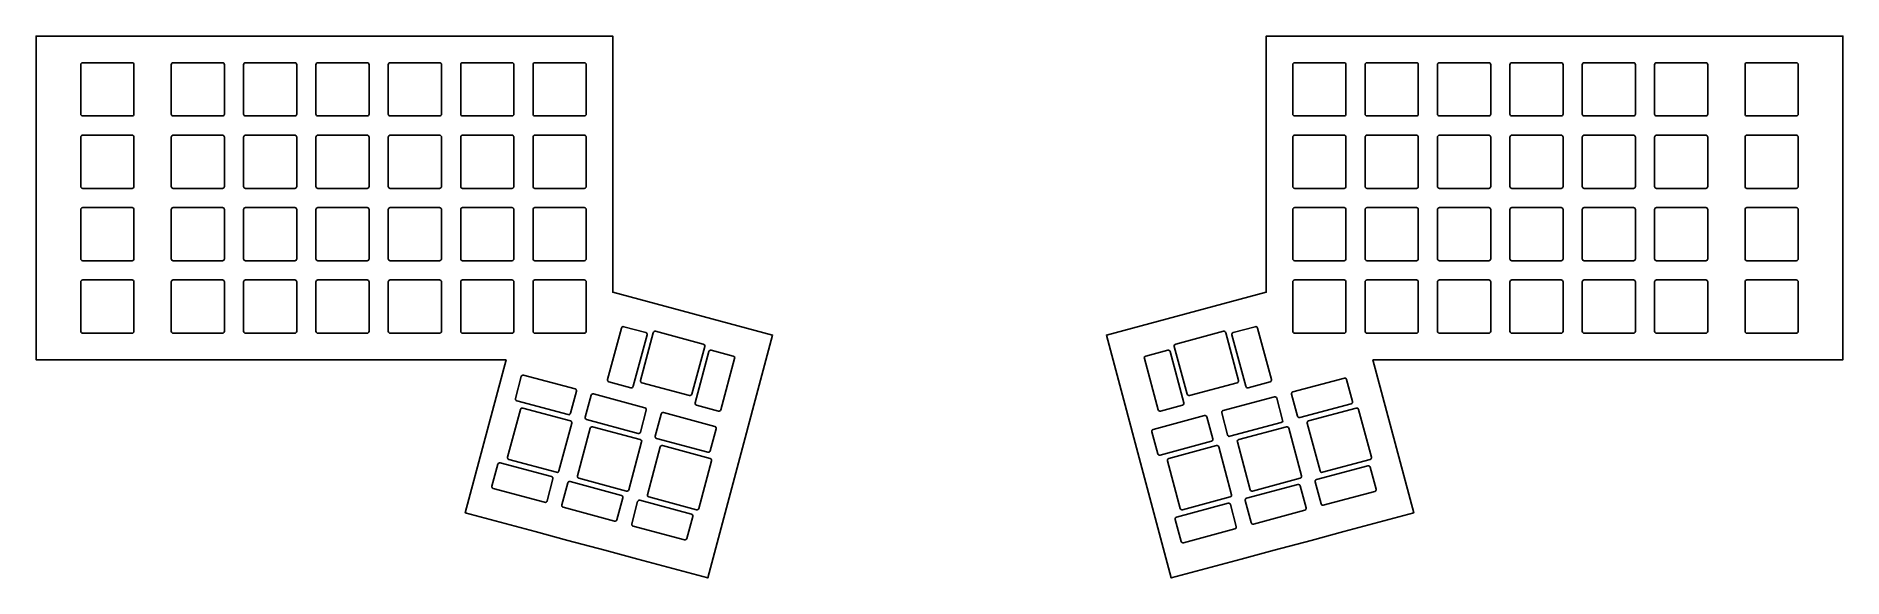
# Model space of a CAD drawing. Header units: millimetres. Extents: x -19 to 457, y -129 to 14.
import ezdxf

# ---------------------------------------------------------------- set-up
doc = ezdxf.new("R2010")
doc.units = ezdxf.units.MM

msp = doc.modelspace()

# ---------------------------------------------------------------- linework, layer by layer
at = {"linetype": 'CONTINUOUS'}
for points in [[(-7, -6.5, 0.414214), (-6.5, -7), (6.5, -7, 0.414214), (7, -6.5), (7, 6.5, 0.414214), (6.5, 7), (-6.5, 7, 0.414214), (-7, 6.5)], [(16.81, -6.5, 0.414214), (17.31, -7), (30.31, -7, 0.414214), (30.81, -6.5), (30.81, 6.5, 0.414214), (30.31, 7), (17.31, 7, 0.414214), (16.81, 6.5)], [(35.86, -6.5, 0.414214), (36.36, -7), (49.36, -7, 0.414214), (49.86, -6.5), (49.86, 6.5, 0.414214), (49.36, 7), (36.36, 7, 0.414214), (35.86, 6.5)], [(54.91, -6.5, 0.414214), (55.41, -7), (68.41, -7, 0.414214), (68.91, -6.5), (68.91, 6.5, 0.414214), (68.41, 7), (55.41, 7, 0.414214), (54.91, 6.5)], [(73.96, -6.5, 0.414214), (74.46, -7), (87.46, -7, 0.414214), (87.96, -6.5), (87.96, 6.5, 0.414214), (87.46, 7), (74.46, 7, 0.414214), (73.96, 6.5)], [(93.01, -6.5, 0.414214), (93.51, -7), (106.51, -7, 0.414214), (107.01, -6.5), (107.01, 6.5, 0.414214), (106.51, 7), (93.51, 7, 0.414214), (93.01, 6.5)], [(112.06, -6.5, 0.414214), (112.56, -7), (125.56, -7, 0.414214), (126.06, -6.5), (126.06, 6.5, 0.414214), (125.56, 7), (112.56, 7, 0.414214), (112.06, 6.5)], [(312.09, -6.5, 0.414214), (312.59, -7), (325.59, -7, 0.414214), (326.09, -6.5), (326.09, 6.5, 0.414214), (325.59, 7), (312.59, 7, 0.414214), (312.09, 6.5)], [(331.14, -6.5, 0.414214), (331.64, -7), (344.64, -7, 0.414214), (345.14, -6.5), (345.14, 6.5, 0.414214), (344.64, 7), (331.64, 7, 0.414214), (331.14, 6.5)], [(350.19, -6.5, 0.414214), (350.69, -7), (363.69, -7, 0.414214), (364.19, -6.5), (364.19, 6.5, 0.414214), (363.69, 7), (350.69, 7, 0.414214), (350.19, 6.5)], [(369.24, -6.5, 0.414214), (369.74, -7), (382.74, -7, 0.414214), (383.24, -6.5), (383.24, 6.5, 0.414214), (382.74, 7), (369.74, 7, 0.414214), (369.24, 6.5)], [(388.29, -6.5, 0.414214), (388.79, -7), (401.79, -7, 0.414214), (402.29, -6.5), (402.29, 6.5, 0.414214), (401.79, 7), (388.79, 7, 0.414214), (388.29, 6.5)], [(407.34, -6.5, 0.414214), (407.84, -7), (420.84, -7, 0.414214), (421.34, -6.5), (421.34, 6.5, 0.414214), (420.84, 7), (407.84, 7, 0.414214), (407.34, 6.5)], [(431.15, -6.5, 0.414214), (431.65, -7), (444.65, -7, 0.414214), (445.15, -6.5), (445.15, 6.5, 0.414214), (444.65, 7), (431.65, 7, 0.414214), (431.15, 6.5)], [(-7, -25.55, 0.414214), (-6.5, -26.05), (6.5, -26.05, 0.414214), (7, -25.55), (7, -12.55, 0.414214), (6.5, -12.05), (-6.5, -12.05, 0.414214), (-7, -12.55)], [(16.81, -25.55, 0.414214), (17.31, -26.05), (30.31, -26.05, 0.414214), (30.81, -25.55), (30.81, -12.55, 0.414214), (30.31, -12.05), (17.31, -12.05, 0.414214), (16.81, -12.55)], [(35.86, -25.55, 0.414214), (36.36, -26.05), (49.36, -26.05, 0.414214), (49.86, -25.55), (49.86, -12.55, 0.414214), (49.36, -12.05), (36.36, -12.05, 0.414214), (35.86, -12.55)], [(54.91, -25.55, 0.414214), (55.41, -26.05), (68.41, -26.05, 0.414214), (68.91, -25.55), (68.91, -12.55, 0.414214), (68.41, -12.05), (55.41, -12.05, 0.414214), (54.91, -12.55)], [(73.96, -25.55, 0.414214), (74.46, -26.05), (87.46, -26.05, 0.414214), (87.96, -25.55), (87.96, -12.55, 0.414214), (87.46, -12.05), (74.46, -12.05, 0.414214), (73.96, -12.55)], [(93.01, -25.55, 0.414214), (93.51, -26.05), (106.51, -26.05, 0.414214), (107.01, -25.55), (107.01, -12.55, 0.414214), (106.51, -12.05), (93.51, -12.05, 0.414214), (93.01, -12.55)], [(112.06, -25.55, 0.414214), (112.56, -26.05), (125.56, -26.05, 0.414214), (126.06, -25.55), (126.06, -12.55, 0.414214), (125.56, -12.05), (112.56, -12.05, 0.414214), (112.06, -12.55)], [(312.09, -25.55, 0.414214), (312.59, -26.05), (325.59, -26.05, 0.414214), (326.09, -25.55), (326.09, -12.55, 0.414214), (325.59, -12.05), (312.59, -12.05, 0.414214), (312.09, -12.55)], [(331.14, -25.55, 0.414214), (331.64, -26.05), (344.64, -26.05, 0.414214), (345.14, -25.55), (345.14, -12.55, 0.414214), (344.64, -12.05), (331.64, -12.05, 0.414214), (331.14, -12.55)], [(350.19, -25.55, 0.414214), (350.69, -26.05), (363.69, -26.05, 0.414214), (364.19, -25.55), (364.19, -12.55, 0.414214), (363.69, -12.05), (350.69, -12.05, 0.414214), (350.19, -12.55)], [(369.24, -25.55, 0.414214), (369.74, -26.05), (382.74, -26.05, 0.414214), (383.24, -25.55), (383.24, -12.55, 0.414214), (382.74, -12.05), (369.74, -12.05, 0.414214), (369.24, -12.55)], [(388.29, -25.55, 0.414214), (388.79, -26.05), (401.79, -26.05, 0.414214), (402.29, -25.55), (402.29, -12.55, 0.414214), (401.79, -12.05), (388.79, -12.05, 0.414214), (388.29, -12.55)], [(407.34, -25.55, 0.414214), (407.84, -26.05), (420.84, -26.05, 0.414214), (421.34, -25.55), (421.34, -12.55, 0.414214), (420.84, -12.05), (407.84, -12.05, 0.414214), (407.34, -12.55)], [(431.15, -25.55, 0.414214), (431.65, -26.05), (444.65, -26.05, 0.414214), (445.15, -25.55), (445.15, -12.55, 0.414214), (444.65, -12.05), (431.65, -12.05, 0.414214), (431.15, -12.55)], [(-7, -44.6, 0.414214), (-6.5, -45.1), (6.5, -45.1, 0.414214), (7, -44.6), (7, -31.6, 0.414214), (6.5, -31.1), (-6.5, -31.1, 0.414214), (-7, -31.6)], [(16.81, -44.6, 0.414214), (17.31, -45.1), (30.31, -45.1, 0.414214), (30.81, -44.6), (30.81, -31.6, 0.414214), (30.31, -31.1), (17.31, -31.1, 0.414214), (16.81, -31.6)], [(35.86, -44.6, 0.414214), (36.36, -45.1), (49.36, -45.1, 0.414214), (49.86, -44.6), (49.86, -31.6, 0.414214), (49.36, -31.1), (36.36, -31.1, 0.414214), (35.86, -31.6)], [(54.91, -44.6, 0.414214), (55.41, -45.1), (68.41, -45.1, 0.414214), (68.91, -44.6), (68.91, -31.6, 0.414214), (68.41, -31.1), (55.41, -31.1, 0.414214), (54.91, -31.6)], [(73.96, -44.6, 0.414214), (74.46, -45.1), (87.46, -45.1, 0.414214), (87.96, -44.6), (87.96, -31.6, 0.414214), (87.46, -31.1), (74.46, -31.1, 0.414214), (73.96, -31.6)], [(93.01, -44.6, 0.414214), (93.51, -45.1), (106.51, -45.1, 0.414214), (107.01, -44.6), (107.01, -31.6, 0.414214), (106.51, -31.1), (93.51, -31.1, 0.414214), (93.01, -31.6)], [(112.06, -44.6, 0.414214), (112.56, -45.1), (125.56, -45.1, 0.414214), (126.06, -44.6), (126.06, -31.6, 0.414214), (125.56, -31.1), (112.56, -31.1, 0.414214), (112.06, -31.6)], [(312.09, -44.6, 0.414214), (312.59, -45.1), (325.59, -45.1, 0.414214), (326.09, -44.6), (326.09, -31.6, 0.414214), (325.59, -31.1), (312.59, -31.1, 0.414214), (312.09, -31.6)], [(331.14, -44.6, 0.414214), (331.64, -45.1), (344.64, -45.1, 0.414214), (345.14, -44.6), (345.14, -31.6, 0.414214), (344.64, -31.1), (331.64, -31.1, 0.414214), (331.14, -31.6)], [(350.19, -44.6, 0.414214), (350.69, -45.1), (363.69, -45.1, 0.414214), (364.19, -44.6), (364.19, -31.6, 0.414214), (363.69, -31.1), (350.69, -31.1, 0.414214), (350.19, -31.6)], [(369.24, -44.6, 0.414214), (369.74, -45.1), (382.74, -45.1, 0.414214), (383.24, -44.6), (383.24, -31.6, 0.414214), (382.74, -31.1), (369.74, -31.1, 0.414214), (369.24, -31.6)], [(388.29, -44.6, 0.414214), (388.79, -45.1), (401.79, -45.1, 0.414214), (402.29, -44.6), (402.29, -31.6, 0.414214), (401.79, -31.1), (388.79, -31.1, 0.414214), (388.29, -31.6)], [(407.34, -44.6, 0.414214), (407.84, -45.1), (420.84, -45.1, 0.414214), (421.34, -44.6), (421.34, -31.6, 0.414214), (420.84, -31.1), (407.84, -31.1, 0.414214), (407.34, -31.6)], [(431.15, -44.6, 0.414214), (431.65, -45.1), (444.65, -45.1, 0.414214), (445.15, -44.6), (445.15, -31.6, 0.414214), (444.65, -31.1), (431.65, -31.1, 0.414214), (431.15, -31.6)], [(-7, -63.65, 0.414214), (-6.5, -64.15), (6.5, -64.15, 0.414214), (7, -63.65), (7, -50.65, 0.414214), (6.5, -50.15), (-6.5, -50.15, 0.414214), (-7, -50.65)], [(16.81, -63.65, 0.414214), (17.31, -64.15), (30.31, -64.15, 0.414214), (30.81, -63.65), (30.81, -50.65, 0.414214), (30.31, -50.15), (17.31, -50.15, 0.414214), (16.81, -50.65)], [(35.86, -63.65, 0.414214), (36.36, -64.15), (49.36, -64.15, 0.414214), (49.86, -63.65), (49.86, -50.65, 0.414214), (49.36, -50.15), (36.36, -50.15, 0.414214), (35.86, -50.65)], [(54.91, -63.65, 0.414214), (55.41, -64.15), (68.41, -64.15, 0.414214), (68.91, -63.65), (68.91, -50.65, 0.414214), (68.41, -50.15), (55.41, -50.15, 0.414214), (54.91, -50.65)], [(73.96, -63.65, 0.414214), (74.46, -64.15), (87.46, -64.15, 0.414214), (87.96, -63.65), (87.96, -50.65, 0.414214), (87.46, -50.15), (74.46, -50.15, 0.414214), (73.96, -50.65)], [(93.01, -63.65, 0.414214), (93.51, -64.15), (106.51, -64.15, 0.414214), (107.01, -63.65), (107.01, -50.65, 0.414214), (106.51, -50.15), (93.51, -50.15, 0.414214), (93.01, -50.65)], [(112.06, -63.65, 0.414214), (112.56, -64.15), (125.56, -64.15, 0.414214), (126.06, -63.65), (126.06, -50.65, 0.414214), (125.56, -50.15), (112.56, -50.15, 0.414214), (112.06, -50.65)], [(312.09, -63.65, 0.414214), (312.59, -64.15), (325.59, -64.15, 0.414214), (326.09, -63.65), (326.09, -50.65, 0.414214), (325.59, -50.15), (312.59, -50.15, 0.414214), (312.09, -50.65)], [(331.14, -63.65, 0.414214), (331.64, -64.15), (344.64, -64.15, 0.414214), (345.14, -63.65), (345.14, -50.65, 0.414214), (344.64, -50.15), (331.64, -50.15, 0.414214), (331.14, -50.65)], [(350.19, -63.65, 0.414214), (350.69, -64.15), (363.69, -64.15, 0.414214), (364.19, -63.65), (364.19, -50.65, 0.414214), (363.69, -50.15), (350.69, -50.15, 0.414214), (350.19, -50.65)], [(369.24, -63.65, 0.414214), (369.74, -64.15), (382.74, -64.15, 0.414214), (383.24, -63.65), (383.24, -50.65, 0.414214), (382.74, -50.15), (369.74, -50.15, 0.414214), (369.24, -50.65)], [(388.29, -63.65, 0.414214), (388.79, -64.15), (401.79, -64.15, 0.414214), (402.29, -63.65), (402.29, -50.65, 0.414214), (401.79, -50.15), (388.79, -50.15, 0.414214), (388.29, -50.65)], [(407.34, -63.65, 0.414214), (407.84, -64.15), (420.84, -64.15, 0.414214), (421.34, -63.65), (421.34, -50.65, 0.414214), (420.84, -50.15), (407.84, -50.15, 0.414214), (407.34, -50.65)], [(431.15, -63.65, 0.414214), (431.65, -64.15), (444.65, -64.15, 0.414214), (445.15, -63.65), (445.15, -50.65, 0.414214), (444.65, -50.15), (431.65, -50.15, 0.414214), (431.15, -50.65)], [(131.69, -76.31, 0.414214), (132.05, -76.93), (137.84, -78.48, 0.414214), (138.45, -78.12), (142.08, -64.6, 0.414214), (141.72, -63.99), (135.93, -62.44, 0.414214), (135.32, -62.79)], [(140.36, -76.56, 0.414214), (140.71, -77.18), (153.27, -80.54, 0.414214), (153.88, -80.19), (157.25, -67.63, 0.414214), (156.89, -67.02), (144.34, -63.65, 0.414214), (143.73, -64.01)], [(284.27, -80.19, 0.414214), (284.88, -80.54), (297.44, -77.18, 0.414214), (297.79, -76.56), (294.42, -64.01, 0.414214), (293.81, -63.65), (281.26, -67.02, 0.414214), (280.9, -67.63)], [(299.7, -78.12, 0.414214), (300.31, -78.48), (306.1, -76.93, 0.414214), (306.46, -76.31), (302.83, -62.79, 0.414214), (302.22, -62.44), (296.43, -63.99, 0.414214), (296.07, -64.6)], [(154.76, -82.49, 0.414214), (155.11, -83.1), (160.9, -84.66, 0.414214), (161.52, -84.3), (165.14, -70.78, 0.414214), (164.79, -70.17), (158.99, -68.62, 0.414214), (158.38, -68.97)], [(276.63, -84.3, 0.414214), (277.25, -84.66), (283.04, -83.1, 0.414214), (283.39, -82.49), (279.77, -68.97, 0.414214), (279.16, -68.62), (273.36, -70.17, 0.414214), (273.01, -70.78)], [(109.59, -75.19, 0.414214), (108.98, -75.55), (107.43, -81.34, 0.414214), (107.78, -81.95), (121.3, -85.58, 0.414214), (121.92, -85.22), (123.47, -79.43, 0.414214), (123.12, -78.82)], [(312.14, -79.59, 0.414214), (311.78, -80.2), (313.34, -86, 0.414214), (313.95, -86.35), (327.47, -82.73, 0.414214), (327.82, -82.12), (326.27, -76.32, 0.414214), (325.66, -75.97)], [(127.99, -80.12, 0.414214), (127.38, -80.48), (125.83, -86.27, 0.414214), (126.18, -86.88), (139.7, -90.51, 0.414214), (140.32, -90.15), (141.87, -84.36, 0.414214), (141.52, -83.75)], [(105.36, -96.77, 0.414214), (105.72, -97.38), (118.27, -100.75, 0.414214), (118.89, -100.39), (122.25, -87.84, 0.414214), (121.9, -87.22), (109.34, -83.86, 0.414214), (108.73, -84.21)], [(146.39, -85.05, 0.414214), (145.78, -85.41), (144.23, -91.2, 0.414214), (144.58, -91.81), (158.11, -95.44, 0.414214), (158.72, -95.08), (160.27, -89.29, 0.414214), (159.92, -88.68)], [(293.74, -84.52, 0.414214), (293.38, -85.13), (294.94, -90.93, 0.414214), (295.55, -91.28), (309.07, -87.66, 0.414214), (309.42, -87.05), (307.87, -81.25, 0.414214), (307.26, -80.9)], [(319.26, -100.39, 0.414214), (319.88, -100.75), (332.43, -97.38, 0.414214), (332.79, -96.77), (329.42, -84.21, 0.414214), (328.81, -83.86), (316.25, -87.22, 0.414214), (315.9, -87.84)], [(123.76, -101.7, 0.414214), (124.12, -102.31), (136.68, -105.68, 0.414214), (137.29, -105.32), (140.65, -92.77, 0.414214), (140.3, -92.15), (127.74, -88.79, 0.414214), (127.13, -89.14)], [(275.33, -89.45, 0.414214), (274.98, -90.07), (276.53, -95.86, 0.414214), (277.15, -96.21), (290.67, -92.59, 0.414214), (291.02, -91.98), (289.47, -86.18, 0.414214), (288.86, -85.83)], [(300.86, -105.32, 0.414214), (301.47, -105.68), (314.03, -102.31, 0.414214), (314.39, -101.7), (311.02, -89.14, 0.414214), (310.41, -88.79), (297.85, -92.15, 0.414214), (297.5, -92.77)], [(142.17, -106.63, 0.414214), (142.52, -107.24), (155.08, -110.61, 0.414214), (155.69, -110.25), (159.05, -97.7, 0.414214), (158.7, -97.09), (146.14, -93.72, 0.414214), (145.53, -94.07)], [(282.46, -110.25, 0.414214), (283.07, -110.61), (295.63, -107.24, 0.414214), (295.98, -106.63), (292.62, -94.07, 0.414214), (292.01, -93.72), (279.45, -97.09, 0.414214), (279.1, -97.7)], [(103.41, -98.25, 0.414214), (102.8, -98.61), (101.25, -104.4, 0.414214), (101.6, -105.02), (115.12, -108.64, 0.414214), (115.74, -108.29), (117.29, -102.49, 0.414214), (116.94, -101.88)], [(318.32, -102.65, 0.414214), (317.96, -103.27), (319.52, -109.06, 0.414214), (320.13, -109.42), (333.65, -105.79, 0.414214), (334, -105.18), (332.45, -99.38, 0.414214), (331.84, -99.03)], [(121.81, -103.18, 0.414214), (121.2, -103.54), (119.65, -109.33, 0.414214), (120, -109.95), (133.53, -113.57, 0.414214), (134.14, -113.22), (135.69, -107.42, 0.414214), (135.34, -106.81)], [(299.92, -107.58, 0.414214), (299.56, -108.2), (301.11, -113.99, 0.414214), (301.73, -114.35), (315.25, -110.72, 0.414214), (315.6, -110.11), (314.05, -104.31, 0.414214), (313.44, -103.96)], [(140.21, -108.12, 0.414214), (139.6, -108.47), (138.05, -114.26, 0.414214), (138.4, -114.88), (151.93, -118.5, 0.414214), (152.54, -118.15), (154.09, -112.35, 0.414214), (153.74, -111.74)], [(281.51, -112.52, 0.414214), (281.16, -113.13), (282.71, -118.92, 0.414214), (283.33, -119.28), (296.85, -115.65, 0.414214), (297.2, -115.04), (295.65, -109.25, 0.414214), (295.04, -108.89)]]:
    msp.add_lwpolyline(points, format="xyb", close=True, dxfattribs=at)
at = {"layer": 'outline', "linetype": 'CONTINUOUS'}
for points in [[(18.76, 14), (9.81, 14), (-18.76, 14), (-18.76, -5.05), (-18.76, -14), (-18.76, -24.1), (-18.76, -33.05), (-18.76, -43.15), (-18.76, -52.1), (-18.76, -71.15), (9.81, -71.15), (18.76, -71.15), (28.86, -71.15), (37.81, -71.15), (47.91, -71.15), (56.86, -71.15), (66.96, -71.15), (75.91, -71.15), (86.01, -71.15), (94.96, -71.15), (104.98, -71.15), (94.2, -111.4), (112.6, -116.33), (121.24, -118.65), (131, -121.26), (139.64, -123.58), (158.04, -128.51), (167.9, -91.71), (170.22, -83.06), (175.15, -64.66), (133.06, -53.39), (133.06, -52.1), (133.06, -43.15), (133.06, -33.05), (133.06, -24.1), (133.06, -14), (133.06, -5.05), (133.06, 14), (114.01, 14), (105.06, 14), (94.96, 14), (86.01, 14), (75.91, 14), (66.96, 14), (56.86, 14), (47.91, 14), (37.81, 14), (28.86, 14)], [(333.09, 14), (324.14, 14), (305.09, 14), (305.09, -5.05), (305.09, -14), (305.09, -24.1), (305.09, -33.05), (305.09, -43.15), (305.09, -52.1), (305.09, -53.39), (263, -64.66), (267.93, -83.06), (270.25, -91.71), (280.11, -128.51), (298.51, -123.58), (307.15, -121.26), (316.91, -118.65), (325.55, -116.33), (343.95, -111.4), (333.17, -71.15), (343.19, -71.15), (352.14, -71.15), (362.24, -71.15), (371.19, -71.15), (381.29, -71.15), (390.24, -71.15), (400.34, -71.15), (409.29, -71.15), (419.39, -71.15), (428.34, -71.15), (456.91, -71.15), (456.91, -52.1), (456.91, -43.15), (456.91, -33.05), (456.91, -24.1), (456.91, -14), (456.91, -5.05), (456.91, 14), (428.34, 14), (419.39, 14), (409.29, 14), (400.34, 14), (390.24, 14), (381.29, 14), (371.19, 14), (362.24, 14), (352.14, 14), (343.19, 14)]]:
    msp.add_lwpolyline(points, close=True, dxfattribs=at)

doc.saveas('drawing.dxf')
